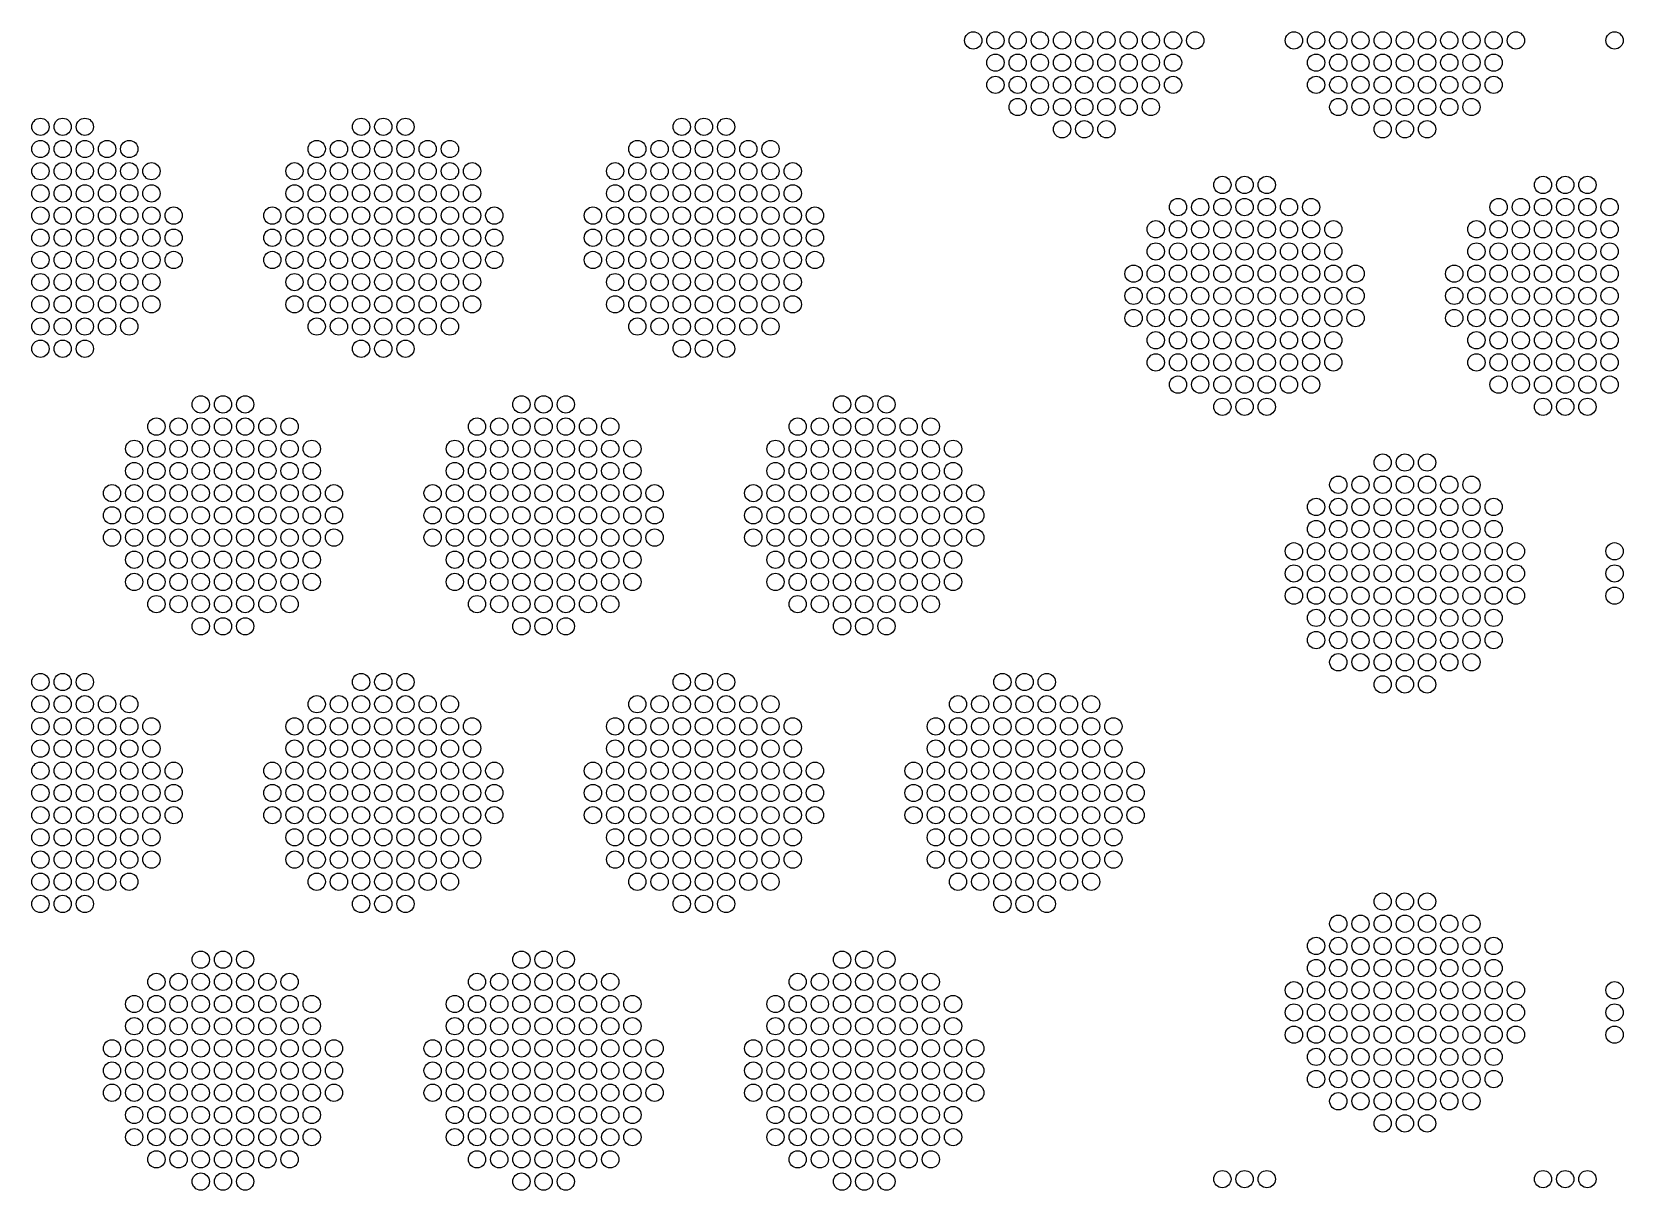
# Model space of a CAD drawing. Extents: x -49 to 54, y -38 to 38.
# Drawn here: x 28.51 to 34.96, y -9.47 to -4.77 of the extents above; entities that cross this region are included whole.
import ezdxf

# ---------------------------------------------------------------- set-up
doc = ezdxf.new("R2010")
doc.units = 0
doc.layers.add('LOWER_ELECTRODE', color=1, linetype='CONTINUOUS')

msp = doc.modelspace()

# ---------------------------------------------------------------- linework, layer by layer
at = {"layer": 'LOWER_ELECTRODE'}
for centre in [(32.3221, -4.8028), (32.4121, -4.8028), (32.5021, -4.8028), (32.5921, -4.8028), (32.6821, -4.8028), (32.7721, -4.8028), (32.8621, -4.8028), (32.9521, -4.8028), (33.0421, -4.8028), (33.1321, -4.8028), (33.2221, -4.8028), (33.6221, -4.8028), (33.7121, -4.8028), (33.8021, -4.8028), (33.8921, -4.8028), (33.9821, -4.8028), (34.0721, -4.8028), (34.1621, -4.8028), (34.2521, -4.8028), (34.3421, -4.8028), (34.4321, -4.8028), (34.5221, -4.8028), (34.9221, -4.8028), (32.4121, -4.8928), (32.5021, -4.8928), (32.5921, -4.8928), (32.6821, -4.8928), (32.7721, -4.8928), (32.8621, -4.8928), (32.9521, -4.8928), (33.0421, -4.8928), (33.1321, -4.8928), (33.7121, -4.8928), (33.8021, -4.8928), (33.8921, -4.8928), (33.9821, -4.8928), (34.0721, -4.8928), (34.1621, -4.8928), (34.2521, -4.8928), (34.3421, -4.8928), (34.4321, -4.8928), (32.4121, -4.9828), (32.5021, -4.9828), (32.5921, -4.9828), (32.6821, -4.9828), (32.7721, -4.9828), (32.8621, -4.9828), (32.9521, -4.9828), (33.0421, -4.9828), (33.1321, -4.9828), (33.7121, -4.9828), (33.8021, -4.9828), (33.8921, -4.9828), (33.9821, -4.9828), (34.0721, -4.9828), (34.1621, -4.9828), (34.2521, -4.9828), (34.3421, -4.9828), (34.4321, -4.9828), (32.5021, -5.0728), (32.5921, -5.0728), (32.6821, -5.0728), (32.7721, -5.0728), (32.8621, -5.0728), (32.9521, -5.0728), (33.0421, -5.0728), (33.8021, -5.0728), (33.8921, -5.0728), (33.9821, -5.0728), (34.0721, -5.0728), (34.1621, -5.0728), (34.2521, -5.0728), (34.3421, -5.0728), (28.5402, -5.153), (28.6302, -5.153), (28.7202, -5.153), (29.8402, -5.153), (29.9302, -5.153), (30.0202, -5.153), (31.1402, -5.153), (31.2302, -5.153), (31.3202, -5.153), (32.6821, -5.1628), (32.7721, -5.1628), (32.8621, -5.1628), (33.9821, -5.1628), (34.0721, -5.1628), (34.1621, -5.1628), (28.5402, -5.243), (28.6302, -5.243), (28.7202, -5.243), (28.8102, -5.243), (28.9002, -5.243), (29.6602, -5.243), (29.7502, -5.243), (29.8402, -5.243), (29.9302, -5.243), (30.0202, -5.243), (30.1102, -5.243), (30.2002, -5.243), (30.9602, -5.243), (31.0502, -5.243), (31.1402, -5.243), (31.2302, -5.243), (31.3202, -5.243), (31.4102, -5.243), (31.5002, -5.243), (28.5402, -5.333), (28.6302, -5.333), (28.7202, -5.333), (28.8102, -5.333), (28.9002, -5.333), (28.9902, -5.333), (29.5702, -5.333), (29.6602, -5.333), (29.7502, -5.333), (29.8402, -5.333), (29.9302, -5.333), (30.0202, -5.333), (30.1102, -5.333), (30.2002, -5.333), (30.2902, -5.333), (30.8702, -5.333), (30.9602, -5.333), (31.0502, -5.333), (31.1402, -5.333), (31.2302, -5.333), (31.3202, -5.333), (31.4102, -5.333), (31.5002, -5.333), (31.5902, -5.333), (33.3321, -5.3886), (33.4221, -5.3886), (33.5121, -5.3886), (34.6321, -5.3886), (34.7221, -5.3886), (34.8121, -5.3886), (28.5402, -5.423), (28.6302, -5.423), (28.7202, -5.423), (28.8102, -5.423), (28.9002, -5.423), (28.9902, -5.423), (29.5702, -5.423), (29.6602, -5.423), (29.7502, -5.423), (29.8402, -5.423), (29.9302, -5.423), (30.0202, -5.423), (30.1102, -5.423), (30.2002, -5.423), (30.2902, -5.423), (30.8702, -5.423), (30.9602, -5.423), (31.0502, -5.423), (31.1402, -5.423), (31.2302, -5.423), (31.3202, -5.423), (31.4102, -5.423), (31.5002, -5.423), (31.5902, -5.423), (28.5402, -5.513), (28.6302, -5.513), (28.7202, -5.513), (28.8102, -5.513), (28.9002, -5.513), (28.9902, -5.513), (29.0802, -5.513), (29.4802, -5.513), (29.5702, -5.513), (29.6602, -5.513), (29.7502, -5.513), (29.8402, -5.513), (29.9302, -5.513), (30.0202, -5.513), (30.1102, -5.513), (30.2002, -5.513), (30.2902, -5.513), (30.3802, -5.513), (30.7802, -5.513), (30.8702, -5.513), (30.9602, -5.513), (31.0502, -5.513), (31.1402, -5.513), (31.2302, -5.513), (31.3202, -5.513), (31.4102, -5.513), (31.5002, -5.513), (31.5902, -5.513), (31.6802, -5.513), (33.1521, -5.4786), (33.2421, -5.4786), (33.3321, -5.4786), (33.4221, -5.4786), (33.5121, -5.4786), (33.6021, -5.4786), (33.6921, -5.4786), (34.4521, -5.4786), (34.5421, -5.4786), (34.6321, -5.4786), (34.7221, -5.4786), (34.8121, -5.4786), (34.9021, -5.4786), (33.0621, -5.5686), (33.1521, -5.5686), (33.2421, -5.5686), (33.3321, -5.5686), (33.4221, -5.5686), (33.5121, -5.5686), (33.6021, -5.5686), (33.6921, -5.5686), (33.7821, -5.5686), (34.3621, -5.5686), (34.4521, -5.5686), (34.5421, -5.5686), (34.6321, -5.5686), (34.7221, -5.5686), (34.8121, -5.5686), (34.9021, -5.5686), (28.5402, -5.603), (28.6302, -5.603), (28.7202, -5.603), (28.8102, -5.603), (28.9002, -5.603), (28.9902, -5.603), (29.0802, -5.603), (29.4802, -5.603), (29.5702, -5.603), (29.6602, -5.603), (29.7502, -5.603), (29.8402, -5.603), (29.9302, -5.603), (30.0202, -5.603), (30.1102, -5.603), (30.2002, -5.603), (30.2902, -5.603), (30.3802, -5.603), (30.7802, -5.603), (30.8702, -5.603), (30.9602, -5.603), (31.0502, -5.603), (31.1402, -5.603), (31.2302, -5.603), (31.3202, -5.603), (31.4102, -5.603), (31.5002, -5.603), (31.5902, -5.603), (31.6802, -5.603), (28.5402, -5.693), (28.6302, -5.693), (28.7202, -5.693), (28.8102, -5.693), (28.9002, -5.693), (28.9902, -5.693), (29.0802, -5.693), (29.4802, -5.693), (29.5702, -5.693), (29.6602, -5.693), (29.7502, -5.693), (29.8402, -5.693), (29.9302, -5.693), (30.0202, -5.693), (30.1102, -5.693), (30.2002, -5.693), (30.2902, -5.693), (30.3802, -5.693), (30.7802, -5.693), (30.8702, -5.693), (30.9602, -5.693), (31.0502, -5.693), (31.1402, -5.693), (31.2302, -5.693), (31.3202, -5.693), (31.4102, -5.693), (31.5002, -5.693), (31.5902, -5.693), (31.6802, -5.693), (33.0621, -5.6586), (33.1521, -5.6586), (33.2421, -5.6586), (33.3321, -5.6586), (33.4221, -5.6586), (33.5121, -5.6586), (33.6021, -5.6586), (33.6921, -5.6586), (33.7821, -5.6586), (34.3621, -5.6586), (34.4521, -5.6586), (34.5421, -5.6586), (34.6321, -5.6586), (34.7221, -5.6586), (34.8121, -5.6586), (34.9021, -5.6586), (32.9721, -5.7486), (33.0621, -5.7486), (33.1521, -5.7486), (33.2421, -5.7486), (33.3321, -5.7486), (33.4221, -5.7486), (33.5121, -5.7486), (33.6021, -5.7486), (33.6921, -5.7486), (33.7821, -5.7486), (33.8721, -5.7486), (34.2721, -5.7486), (34.3621, -5.7486), (34.4521, -5.7486), (34.5421, -5.7486), (34.6321, -5.7486), (34.7221, -5.7486), (34.8121, -5.7486), (34.9021, -5.7486), (28.5402, -5.783), (28.6302, -5.783), (28.7202, -5.783), (28.8102, -5.783), (28.9002, -5.783), (28.9902, -5.783), (29.5702, -5.783), (29.6602, -5.783), (29.7502, -5.783), (29.8402, -5.783), (29.9302, -5.783), (30.0202, -5.783), (30.1102, -5.783), (30.2002, -5.783), (30.2902, -5.783), (30.8702, -5.783), (30.9602, -5.783), (31.0502, -5.783), (31.1402, -5.783), (31.2302, -5.783), (31.3202, -5.783), (31.4102, -5.783), (31.5002, -5.783), (31.5902, -5.783), (32.9721, -5.8386), (33.0621, -5.8386), (33.1521, -5.8386), (33.2421, -5.8386), (33.3321, -5.8386), (33.4221, -5.8386), (33.5121, -5.8386), (33.6021, -5.8386), (33.6921, -5.8386), (33.7821, -5.8386), (33.8721, -5.8386), (34.2721, -5.8386), (34.3621, -5.8386), (34.4521, -5.8386), (34.5421, -5.8386), (34.6321, -5.8386), (34.7221, -5.8386), (34.8121, -5.8386), (34.9021, -5.8386), (28.5402, -5.873), (28.6302, -5.873), (28.7202, -5.873), (28.8102, -5.873), (28.9002, -5.873), (28.9902, -5.873), (29.5702, -5.873), (29.6602, -5.873), (29.7502, -5.873), (29.8402, -5.873), (29.9302, -5.873), (30.0202, -5.873), (30.1102, -5.873), (30.2002, -5.873), (30.2902, -5.873), (30.8702, -5.873), (30.9602, -5.873), (31.0502, -5.873), (31.1402, -5.873), (31.2302, -5.873), (31.3202, -5.873), (31.4102, -5.873), (31.5002, -5.873), (31.5902, -5.873), (28.5402, -5.963), (28.6302, -5.963), (28.7202, -5.963), (28.8102, -5.963), (28.9002, -5.963), (29.6602, -5.963), (29.7502, -5.963), (29.8402, -5.963), (29.9302, -5.963), (30.0202, -5.963), (30.1102, -5.963), (30.2002, -5.963), (30.9602, -5.963), (31.0502, -5.963), (31.1402, -5.963), (31.2302, -5.963), (31.3202, -5.963), (31.4102, -5.963), (31.5002, -5.963), (32.9721, -5.9286), (33.0621, -5.9286), (33.1521, -5.9286), (33.2421, -5.9286), (33.3321, -5.9286), (33.4221, -5.9286), (33.5121, -5.9286), (33.6021, -5.9286), (33.6921, -5.9286), (33.7821, -5.9286), (33.8721, -5.9286), (34.2721, -5.9286), (34.3621, -5.9286), (34.4521, -5.9286), (34.5421, -5.9286), (34.6321, -5.9286), (34.7221, -5.9286), (34.8121, -5.9286), (34.9021, -5.9286), (33.0621, -6.0186), (33.1521, -6.0186), (33.2421, -6.0186), (33.3321, -6.0186), (33.4221, -6.0186), (33.5121, -6.0186), (33.6021, -6.0186), (33.6921, -6.0186), (33.7821, -6.0186), (34.3621, -6.0186), (34.4521, -6.0186), (34.5421, -6.0186), (34.6321, -6.0186), (34.7221, -6.0186), (34.8121, -6.0186), (34.9021, -6.0186), (28.5402, -6.053), (28.6302, -6.053), (28.7202, -6.053), (29.8402, -6.053), (29.9302, -6.053), (30.0202, -6.053), (31.1402, -6.053), (31.2302, -6.053), (31.3202, -6.053), (33.0621, -6.1086), (33.1521, -6.1086), (33.2421, -6.1086), (33.3321, -6.1086), (33.4221, -6.1086), (33.5121, -6.1086), (33.6021, -6.1086), (33.6921, -6.1086), (33.7821, -6.1086), (34.3621, -6.1086), (34.4521, -6.1086), (34.5421, -6.1086), (34.6321, -6.1086), (34.7221, -6.1086), (34.8121, -6.1086), (34.9021, -6.1086), (33.1521, -6.1986), (33.2421, -6.1986), (33.3321, -6.1986), (33.4221, -6.1986), (33.5121, -6.1986), (33.6021, -6.1986), (33.6921, -6.1986), (34.4521, -6.1986), (34.5421, -6.1986), (34.6321, -6.1986), (34.7221, -6.1986), (34.8121, -6.1986), (34.9021, -6.1986), (29.1902, -6.2788), (29.2802, -6.2788), (29.3702, -6.2788), (30.4902, -6.2788), (30.5802, -6.2788), (30.6702, -6.2788), (31.7902, -6.2788), (31.8802, -6.2788), (31.9702, -6.2788), (33.3321, -6.2886), (33.4221, -6.2886), (33.5121, -6.2886), (34.6321, -6.2886), (34.7221, -6.2886), (34.8121, -6.2886), (29.0102, -6.3688), (29.1002, -6.3688), (29.1902, -6.3688), (29.2802, -6.3688), (29.3702, -6.3688), (29.4602, -6.3688), (29.5502, -6.3688), (30.3102, -6.3688), (30.4002, -6.3688), (30.4902, -6.3688), (30.5802, -6.3688), (30.6702, -6.3688), (30.7602, -6.3688), (30.8502, -6.3688), (31.6102, -6.3688), (31.7002, -6.3688), (31.7902, -6.3688), (31.8802, -6.3688), (31.9702, -6.3688), (32.0602, -6.3688), (32.1502, -6.3688), (28.9202, -6.4588), (29.0102, -6.4588), (29.1002, -6.4588), (29.1902, -6.4588), (29.2802, -6.4588), (29.3702, -6.4588), (29.4602, -6.4588), (29.5502, -6.4588), (29.6402, -6.4588), (30.2202, -6.4588), (30.3102, -6.4588), (30.4002, -6.4588), (30.4902, -6.4588), (30.5802, -6.4588), (30.6702, -6.4588), (30.7602, -6.4588), (30.8502, -6.4588), (30.9402, -6.4588), (31.5202, -6.4588), (31.6102, -6.4588), (31.7002, -6.4588), (31.7902, -6.4588), (31.8802, -6.4588), (31.9702, -6.4588), (32.0602, -6.4588), (32.1502, -6.4588), (32.2402, -6.4588), (28.9202, -6.5488), (29.0102, -6.5488), (29.1002, -6.5488), (29.1902, -6.5488), (29.2802, -6.5488), (29.3702, -6.5488), (29.4602, -6.5488), (29.5502, -6.5488), (29.6402, -6.5488), (30.2202, -6.5488), (30.3102, -6.5488), (30.4002, -6.5488), (30.4902, -6.5488), (30.5802, -6.5488), (30.6702, -6.5488), (30.7602, -6.5488), (30.8502, -6.5488), (30.9402, -6.5488), (31.5202, -6.5488), (31.6102, -6.5488), (31.7002, -6.5488), (31.7902, -6.5488), (31.8802, -6.5488), (31.9702, -6.5488), (32.0602, -6.5488), (32.1502, -6.5488), (32.2402, -6.5488), (33.9821, -6.5145), (34.0721, -6.5145), (34.1621, -6.5145), (33.8021, -6.6045), (33.8921, -6.6045), (33.9821, -6.6045), (34.0721, -6.6045), (34.1621, -6.6045), (34.2521, -6.6045), (34.3421, -6.6045), (28.8302, -6.6388), (28.9202, -6.6388), (29.0102, -6.6388), (29.1002, -6.6388), (29.1902, -6.6388), (29.2802, -6.6388), (29.3702, -6.6388), (29.4602, -6.6388), (29.5502, -6.6388), (29.6402, -6.6388), (29.7302, -6.6388), (30.1302, -6.6388), (30.2202, -6.6388), (30.3102, -6.6388), (30.4002, -6.6388), (30.4902, -6.6388), (30.5802, -6.6388), (30.6702, -6.6388), (30.7602, -6.6388), (30.8502, -6.6388), (30.9402, -6.6388), (31.0302, -6.6388), (31.4302, -6.6388), (31.5202, -6.6388), (31.6102, -6.6388), (31.7002, -6.6388), (31.7902, -6.6388), (31.8802, -6.6388), (31.9702, -6.6388), (32.0602, -6.6388), (32.1502, -6.6388), (32.2402, -6.6388), (32.3302, -6.6388), (28.8302, -6.7288), (28.9202, -6.7288), (29.0102, -6.7288), (29.1002, -6.7288), (29.1902, -6.7288), (29.2802, -6.7288), (29.3702, -6.7288), (29.4602, -6.7288), (29.5502, -6.7288), (29.6402, -6.7288), (29.7302, -6.7288), (30.1302, -6.7288), (30.2202, -6.7288), (30.3102, -6.7288), (30.4002, -6.7288), (30.4902, -6.7288), (30.5802, -6.7288), (30.6702, -6.7288), (30.7602, -6.7288), (30.8502, -6.7288), (30.9402, -6.7288), (31.0302, -6.7288), (31.4302, -6.7288), (31.5202, -6.7288), (31.6102, -6.7288), (31.7002, -6.7288), (31.7902, -6.7288), (31.8802, -6.7288), (31.9702, -6.7288), (32.0602, -6.7288), (32.1502, -6.7288), (32.2402, -6.7288), (32.3302, -6.7288), (33.7121, -6.6945), (33.8021, -6.6945), (33.8921, -6.6945), (33.9821, -6.6945), (34.0721, -6.6945), (34.1621, -6.6945), (34.2521, -6.6945), (34.3421, -6.6945), (34.4321, -6.6945), (33.7121, -6.7845), (33.8021, -6.7845), (33.8921, -6.7845), (33.9821, -6.7845), (34.0721, -6.7845), (34.1621, -6.7845), (34.2521, -6.7845), (34.3421, -6.7845), (34.4321, -6.7845), (28.8302, -6.8188), (28.9202, -6.8188), (29.0102, -6.8188), (29.1002, -6.8188), (29.1902, -6.8188), (29.2802, -6.8188), (29.3702, -6.8188), (29.4602, -6.8188), (29.5502, -6.8188), (29.6402, -6.8188), (29.7302, -6.8188), (30.1302, -6.8188), (30.2202, -6.8188), (30.3102, -6.8188), (30.4002, -6.8188), (30.4902, -6.8188), (30.5802, -6.8188), (30.6702, -6.8188), (30.7602, -6.8188), (30.8502, -6.8188), (30.9402, -6.8188), (31.0302, -6.8188), (31.4302, -6.8188), (31.5202, -6.8188), (31.6102, -6.8188), (31.7002, -6.8188), (31.7902, -6.8188), (31.8802, -6.8188), (31.9702, -6.8188), (32.0602, -6.8188), (32.1502, -6.8188), (32.2402, -6.8188), (32.3302, -6.8188), (28.9202, -6.9088), (29.0102, -6.9088), (29.1002, -6.9088), (29.1902, -6.9088), (29.2802, -6.9088), (29.3702, -6.9088), (29.4602, -6.9088), (29.5502, -6.9088), (29.6402, -6.9088), (30.2202, -6.9088), (30.3102, -6.9088), (30.4002, -6.9088), (30.4902, -6.9088), (30.5802, -6.9088), (30.6702, -6.9088), (30.7602, -6.9088), (30.8502, -6.9088), (30.9402, -6.9088), (31.5202, -6.9088), (31.6102, -6.9088), (31.7002, -6.9088), (31.7902, -6.9088), (31.8802, -6.9088), (31.9702, -6.9088), (32.0602, -6.9088), (32.1502, -6.9088), (32.2402, -6.9088), (33.6221, -6.8745), (33.7121, -6.8745), (33.8021, -6.8745), (33.8921, -6.8745), (33.9821, -6.8745), (34.0721, -6.8745), (34.1621, -6.8745), (34.2521, -6.8745), (34.3421, -6.8745), (34.4321, -6.8745), (34.5221, -6.8745), (34.9221, -6.8745), (28.9202, -6.9988), (29.0102, -6.9988), (29.1002, -6.9988), (29.1902, -6.9988), (29.2802, -6.9988), (29.3702, -6.9988), (29.4602, -6.9988), (29.5502, -6.9988), (29.6402, -6.9988), (30.2202, -6.9988), (30.3102, -6.9988), (30.4002, -6.9988), (30.4902, -6.9988), (30.5802, -6.9988), (30.6702, -6.9988), (30.7602, -6.9988), (30.8502, -6.9988), (30.9402, -6.9988), (31.5202, -6.9988), (31.6102, -6.9988), (31.7002, -6.9988), (31.7902, -6.9988), (31.8802, -6.9988), (31.9702, -6.9988), (32.0602, -6.9988), (32.1502, -6.9988), (32.2402, -6.9988), (33.6221, -6.9645), (33.7121, -6.9645), (33.8021, -6.9645), (33.8921, -6.9645), (33.9821, -6.9645), (34.0721, -6.9645), (34.1621, -6.9645), (34.2521, -6.9645), (34.3421, -6.9645), (34.4321, -6.9645), (34.5221, -6.9645), (34.9221, -6.9645), (33.6221, -7.0545), (33.7121, -7.0545), (33.8021, -7.0545), (33.8921, -7.0545), (33.9821, -7.0545), (34.0721, -7.0545), (34.1621, -7.0545), (34.2521, -7.0545), (34.3421, -7.0545), (34.4321, -7.0545), (34.5221, -7.0545), (34.9221, -7.0545), (29.0102, -7.0888), (29.1002, -7.0888), (29.1902, -7.0888), (29.2802, -7.0888), (29.3702, -7.0888), (29.4602, -7.0888), (29.5502, -7.0888), (30.3102, -7.0888), (30.4002, -7.0888), (30.4902, -7.0888), (30.5802, -7.0888), (30.6702, -7.0888), (30.7602, -7.0888), (30.8502, -7.0888), (31.6102, -7.0888), (31.7002, -7.0888), (31.7902, -7.0888), (31.8802, -7.0888), (31.9702, -7.0888), (32.0602, -7.0888), (32.1502, -7.0888), (29.1902, -7.1788), (29.2802, -7.1788), (29.3702, -7.1788), (30.4902, -7.1788), (30.5802, -7.1788), (30.6702, -7.1788), (31.7902, -7.1788), (31.8802, -7.1788), (31.9702, -7.1788), (33.7121, -7.1445), (33.8021, -7.1445), (33.8921, -7.1445), (33.9821, -7.1445), (34.0721, -7.1445), (34.1621, -7.1445), (34.2521, -7.1445), (34.3421, -7.1445), (34.4321, -7.1445), (33.7121, -7.2345), (33.8021, -7.2345), (33.8921, -7.2345), (33.9821, -7.2345), (34.0721, -7.2345), (34.1621, -7.2345), (34.2521, -7.2345), (34.3421, -7.2345), (34.4321, -7.2345), (33.8021, -7.3245), (33.8921, -7.3245), (33.9821, -7.3245), (34.0721, -7.3245), (34.1621, -7.3245), (34.2521, -7.3245), (34.3421, -7.3245), (28.5402, -7.4046), (28.6302, -7.4046), (28.7202, -7.4046), (29.8402, -7.4046), (29.9302, -7.4046), (30.0202, -7.4046), (31.1402, -7.4046), (31.2302, -7.4046), (31.3202, -7.4046), (32.4402, -7.4046), (32.5302, -7.4046), (32.6202, -7.4046), (33.9821, -7.4145), (34.0721, -7.4145), (34.1621, -7.4145), (28.5402, -7.4946), (28.6302, -7.4946), (28.7202, -7.4946), (28.8102, -7.4946), (28.9002, -7.4946), (29.6602, -7.4946), (29.7502, -7.4946), (29.8402, -7.4946), (29.9302, -7.4946), (30.0202, -7.4946), (30.1102, -7.4946), (30.2002, -7.4946), (30.9602, -7.4946), (31.0502, -7.4946), (31.1402, -7.4946), (31.2302, -7.4946), (31.3202, -7.4946), (31.4102, -7.4946), (31.5002, -7.4946), (32.2602, -7.4946), (32.3502, -7.4946), (32.4402, -7.4946), (32.5302, -7.4946), (32.6202, -7.4946), (32.7102, -7.4946), (32.8002, -7.4946), (28.5402, -7.5846), (28.6302, -7.5846), (28.7202, -7.5846), (28.8102, -7.5846), (28.9002, -7.5846), (28.9902, -7.5846), (29.5702, -7.5846), (29.6602, -7.5846), (29.7502, -7.5846), (29.8402, -7.5846), (29.9302, -7.5846), (30.0202, -7.5846), (30.1102, -7.5846), (30.2002, -7.5846), (30.2902, -7.5846), (30.8702, -7.5846), (30.9602, -7.5846), (31.0502, -7.5846), (31.1402, -7.5846), (31.2302, -7.5846), (31.3202, -7.5846), (31.4102, -7.5846), (31.5002, -7.5846), (31.5902, -7.5846), (32.1702, -7.5846), (32.2602, -7.5846), (32.3502, -7.5846), (32.4402, -7.5846), (32.5302, -7.5846), (32.6202, -7.5846), (32.7102, -7.5846), (32.8002, -7.5846), (32.8902, -7.5846), (28.5402, -7.6746), (28.6302, -7.6746), (28.7202, -7.6746), (28.8102, -7.6746), (28.9002, -7.6746), (28.9902, -7.6746), (29.5702, -7.6746), (29.6602, -7.6746), (29.7502, -7.6746), (29.8402, -7.6746), (29.9302, -7.6746), (30.0202, -7.6746), (30.1102, -7.6746), (30.2002, -7.6746), (30.2902, -7.6746), (30.8702, -7.6746), (30.9602, -7.6746), (31.0502, -7.6746), (31.1402, -7.6746), (31.2302, -7.6746), (31.3202, -7.6746), (31.4102, -7.6746), (31.5002, -7.6746), (31.5902, -7.6746), (32.1702, -7.6746), (32.2602, -7.6746), (32.3502, -7.6746), (32.4402, -7.6746), (32.5302, -7.6746), (32.6202, -7.6746), (32.7102, -7.6746), (32.8002, -7.6746), (32.8902, -7.6746), (28.5402, -7.7646), (28.6302, -7.7646), (28.7202, -7.7646), (28.8102, -7.7646), (28.9002, -7.7646), (28.9902, -7.7646), (29.0802, -7.7646), (29.4802, -7.7646), (29.5702, -7.7646), (29.6602, -7.7646), (29.7502, -7.7646), (29.8402, -7.7646), (29.9302, -7.7646), (30.0202, -7.7646), (30.1102, -7.7646), (30.2002, -7.7646), (30.2902, -7.7646), (30.3802, -7.7646), (30.7802, -7.7646), (30.8702, -7.7646), (30.9602, -7.7646), (31.0502, -7.7646), (31.1402, -7.7646), (31.2302, -7.7646), (31.3202, -7.7646), (31.4102, -7.7646), (31.5002, -7.7646), (31.5902, -7.7646), (31.6802, -7.7646), (32.0802, -7.7646), (32.1702, -7.7646), (32.2602, -7.7646), (32.3502, -7.7646), (32.4402, -7.7646), (32.5302, -7.7646), (32.6202, -7.7646), (32.7102, -7.7646), (32.8002, -7.7646), (32.8902, -7.7646), (32.9802, -7.7646), (28.5402, -7.8546), (28.6302, -7.8546), (28.7202, -7.8546), (28.8102, -7.8546), (28.9002, -7.8546), (28.9902, -7.8546), (29.0802, -7.8546), (29.4802, -7.8546), (29.5702, -7.8546), (29.6602, -7.8546), (29.7502, -7.8546), (29.8402, -7.8546), (29.9302, -7.8546), (30.0202, -7.8546), (30.1102, -7.8546), (30.2002, -7.8546), (30.2902, -7.8546), (30.3802, -7.8546), (30.7802, -7.8546), (30.8702, -7.8546), (30.9602, -7.8546), (31.0502, -7.8546), (31.1402, -7.8546), (31.2302, -7.8546), (31.3202, -7.8546), (31.4102, -7.8546), (31.5002, -7.8546), (31.5902, -7.8546), (31.6802, -7.8546), (32.0802, -7.8546), (32.1702, -7.8546), (32.2602, -7.8546), (32.3502, -7.8546), (32.4402, -7.8546), (32.5302, -7.8546), (32.6202, -7.8546), (32.7102, -7.8546), (32.8002, -7.8546), (32.8902, -7.8546), (32.9802, -7.8546), (28.5402, -7.9446), (28.6302, -7.9446), (28.7202, -7.9446), (28.8102, -7.9446), (28.9002, -7.9446), (28.9902, -7.9446), (29.0802, -7.9446), (29.4802, -7.9446), (29.5702, -7.9446), (29.6602, -7.9446), (29.7502, -7.9446), (29.8402, -7.9446), (29.9302, -7.9446), (30.0202, -7.9446), (30.1102, -7.9446), (30.2002, -7.9446), (30.2902, -7.9446), (30.3802, -7.9446), (30.7802, -7.9446), (30.8702, -7.9446), (30.9602, -7.9446), (31.0502, -7.9446), (31.1402, -7.9446), (31.2302, -7.9446), (31.3202, -7.9446), (31.4102, -7.9446), (31.5002, -7.9446), (31.5902, -7.9446), (31.6802, -7.9446), (32.0802, -7.9446), (32.1702, -7.9446), (32.2602, -7.9446), (32.3502, -7.9446), (32.4402, -7.9446), (32.5302, -7.9446), (32.6202, -7.9446), (32.7102, -7.9446), (32.8002, -7.9446), (32.8902, -7.9446), (32.9802, -7.9446), (28.5402, -8.0346), (28.6302, -8.0346), (28.7202, -8.0346), (28.8102, -8.0346), (28.9002, -8.0346), (28.9902, -8.0346), (29.5702, -8.0346), (29.6602, -8.0346), (29.7502, -8.0346), (29.8402, -8.0346), (29.9302, -8.0346), (30.0202, -8.0346), (30.1102, -8.0346), (30.2002, -8.0346), (30.2902, -8.0346), (30.8702, -8.0346), (30.9602, -8.0346), (31.0502, -8.0346), (31.1402, -8.0346), (31.2302, -8.0346), (31.3202, -8.0346), (31.4102, -8.0346), (31.5002, -8.0346), (31.5902, -8.0346), (32.1702, -8.0346), (32.2602, -8.0346), (32.3502, -8.0346), (32.4402, -8.0346), (32.5302, -8.0346), (32.6202, -8.0346), (32.7102, -8.0346), (32.8002, -8.0346), (32.8902, -8.0346), (28.5402, -8.1246), (28.6302, -8.1246), (28.7202, -8.1246), (28.8102, -8.1246), (28.9002, -8.1246), (28.9902, -8.1246), (29.5702, -8.1246), (29.6602, -8.1246), (29.7502, -8.1246), (29.8402, -8.1246), (29.9302, -8.1246), (30.0202, -8.1246), (30.1102, -8.1246), (30.2002, -8.1246), (30.2902, -8.1246), (30.8702, -8.1246), (30.9602, -8.1246), (31.0502, -8.1246), (31.1402, -8.1246), (31.2302, -8.1246), (31.3202, -8.1246), (31.4102, -8.1246), (31.5002, -8.1246), (31.5902, -8.1246), (32.1702, -8.1246), (32.2602, -8.1246), (32.3502, -8.1246), (32.4402, -8.1246), (32.5302, -8.1246), (32.6202, -8.1246), (32.7102, -8.1246), (32.8002, -8.1246), (32.8902, -8.1246), (28.5402, -8.2146), (28.6302, -8.2146), (28.7202, -8.2146), (28.8102, -8.2146), (28.9002, -8.2146), (29.6602, -8.2146), (29.7502, -8.2146), (29.8402, -8.2146), (29.9302, -8.2146), (30.0202, -8.2146), (30.1102, -8.2146), (30.2002, -8.2146), (30.9602, -8.2146), (31.0502, -8.2146), (31.1402, -8.2146), (31.2302, -8.2146), (31.3202, -8.2146), (31.4102, -8.2146), (31.5002, -8.2146), (32.2602, -8.2146), (32.3502, -8.2146), (32.4402, -8.2146), (32.5302, -8.2146), (32.6202, -8.2146), (32.7102, -8.2146), (32.8002, -8.2146), (28.5402, -8.3046), (28.6302, -8.3046), (28.7202, -8.3046), (29.8402, -8.3046), (29.9302, -8.3046), (30.0202, -8.3046), (31.1402, -8.3046), (31.2302, -8.3046), (31.3202, -8.3046), (32.4402, -8.3046), (32.5302, -8.3046), (32.6202, -8.3046), (33.9821, -8.2948), (34.0721, -8.2948), (34.1621, -8.2948), (33.8021, -8.3848), (33.8921, -8.3848), (33.9821, -8.3848), (34.0721, -8.3848), (34.1621, -8.3848), (34.2521, -8.3848), (34.3421, -8.3848), (33.7121, -8.4748), (33.8021, -8.4748), (33.8921, -8.4748), (33.9821, -8.4748), (34.0721, -8.4748), (34.1621, -8.4748), (34.2521, -8.4748), (34.3421, -8.4748), (34.4321, -8.4748), (29.1902, -8.5305), (29.2802, -8.5305), (29.3702, -8.5305), (30.4902, -8.5305), (30.5802, -8.5305), (30.6702, -8.5305), (31.7902, -8.5305), (31.8802, -8.5305), (31.9702, -8.5305), (33.7121, -8.5648), (33.8021, -8.5648), (33.8921, -8.5648), (33.9821, -8.5648), (34.0721, -8.5648), (34.1621, -8.5648), (34.2521, -8.5648), (34.3421, -8.5648), (34.4321, -8.5648), (29.0102, -8.6205), (29.1002, -8.6205), (29.1902, -8.6205), (29.2802, -8.6205), (29.3702, -8.6205), (29.4602, -8.6205), (29.5502, -8.6205), (30.3102, -8.6205), (30.4002, -8.6205), (30.4902, -8.6205), (30.5802, -8.6205), (30.6702, -8.6205), (30.7602, -8.6205), (30.8502, -8.6205), (31.6102, -8.6205), (31.7002, -8.6205), (31.7902, -8.6205), (31.8802, -8.6205), (31.9702, -8.6205), (32.0602, -8.6205), (32.1502, -8.6205), (33.6221, -8.6548), (33.7121, -8.6548), (33.8021, -8.6548), (33.8921, -8.6548), (33.9821, -8.6548), (34.0721, -8.6548), (34.1621, -8.6548), (34.2521, -8.6548), (34.3421, -8.6548), (34.4321, -8.6548), (34.5221, -8.6548), (34.9221, -8.6548), (28.9202, -8.7105), (29.0102, -8.7105), (29.1002, -8.7105), (29.1902, -8.7105), (29.2802, -8.7105), (29.3702, -8.7105), (29.4602, -8.7105), (29.5502, -8.7105), (29.6402, -8.7105), (30.2202, -8.7105), (30.3102, -8.7105), (30.4002, -8.7105), (30.4902, -8.7105), (30.5802, -8.7105), (30.6702, -8.7105), (30.7602, -8.7105), (30.8502, -8.7105), (30.9402, -8.7105), (31.5202, -8.7105), (31.6102, -8.7105), (31.7002, -8.7105), (31.7902, -8.7105), (31.8802, -8.7105), (31.9702, -8.7105), (32.0602, -8.7105), (32.1502, -8.7105), (32.2402, -8.7105), (33.6221, -8.7448), (33.7121, -8.7448), (33.8021, -8.7448), (33.8921, -8.7448), (33.9821, -8.7448), (34.0721, -8.7448), (34.1621, -8.7448), (34.2521, -8.7448), (34.3421, -8.7448), (34.4321, -8.7448), (34.5221, -8.7448), (34.9221, -8.7448), (28.9202, -8.8005), (29.0102, -8.8005), (29.1002, -8.8005), (29.1902, -8.8005), (29.2802, -8.8005), (29.3702, -8.8005), (29.4602, -8.8005), (29.5502, -8.8005), (29.6402, -8.8005), (30.2202, -8.8005), (30.3102, -8.8005), (30.4002, -8.8005), (30.4902, -8.8005), (30.5802, -8.8005), (30.6702, -8.8005), (30.7602, -8.8005), (30.8502, -8.8005), (30.9402, -8.8005), (31.5202, -8.8005), (31.6102, -8.8005), (31.7002, -8.8005), (31.7902, -8.8005), (31.8802, -8.8005), (31.9702, -8.8005), (32.0602, -8.8005), (32.1502, -8.8005), (32.2402, -8.8005), (33.6221, -8.8348), (33.7121, -8.8348), (33.8021, -8.8348), (33.8921, -8.8348), (33.9821, -8.8348), (34.0721, -8.8348), (34.1621, -8.8348), (34.2521, -8.8348), (34.3421, -8.8348), (34.4321, -8.8348), (34.5221, -8.8348), (34.9221, -8.8348), (28.8302, -8.8905), (28.9202, -8.8905), (29.0102, -8.8905), (29.1002, -8.8905), (29.1902, -8.8905), (29.2802, -8.8905), (29.3702, -8.8905), (29.4602, -8.8905), (29.5502, -8.8905), (29.6402, -8.8905), (29.7302, -8.8905), (30.1302, -8.8905), (30.2202, -8.8905), (30.3102, -8.8905), (30.4002, -8.8905), (30.4902, -8.8905), (30.5802, -8.8905), (30.6702, -8.8905), (30.7602, -8.8905), (30.8502, -8.8905), (30.9402, -8.8905), (31.0302, -8.8905), (31.4302, -8.8905), (31.5202, -8.8905), (31.6102, -8.8905), (31.7002, -8.8905), (31.7902, -8.8905), (31.8802, -8.8905), (31.9702, -8.8905), (32.0602, -8.8905), (32.1502, -8.8905), (32.2402, -8.8905), (32.3302, -8.8905), (33.7121, -8.9248), (33.8021, -8.9248), (33.8921, -8.9248), (33.9821, -8.9248), (34.0721, -8.9248), (34.1621, -8.9248), (34.2521, -8.9248), (34.3421, -8.9248), (34.4321, -8.9248), (28.8302, -8.9805), (28.9202, -8.9805), (29.0102, -8.9805), (29.1002, -8.9805), (29.1902, -8.9805), (29.2802, -8.9805), (29.3702, -8.9805), (29.4602, -8.9805), (29.5502, -8.9805), (29.6402, -8.9805), (29.7302, -8.9805), (30.1302, -8.9805), (30.2202, -8.9805), (30.3102, -8.9805), (30.4002, -8.9805), (30.4902, -8.9805), (30.5802, -8.9805), (30.6702, -8.9805), (30.7602, -8.9805), (30.8502, -8.9805), (30.9402, -8.9805), (31.0302, -8.9805), (31.4302, -8.9805), (31.5202, -8.9805), (31.6102, -8.9805), (31.7002, -8.9805), (31.7902, -8.9805), (31.8802, -8.9805), (31.9702, -8.9805), (32.0602, -8.9805), (32.1502, -8.9805), (32.2402, -8.9805), (32.3302, -8.9805), (33.7121, -9.0148), (33.8021, -9.0148), (33.8921, -9.0148), (33.9821, -9.0148), (34.0721, -9.0148), (34.1621, -9.0148), (34.2521, -9.0148), (34.3421, -9.0148), (34.4321, -9.0148), (28.8302, -9.0705), (28.9202, -9.0705), (29.0102, -9.0705), (29.1002, -9.0705), (29.1902, -9.0705), (29.2802, -9.0705), (29.3702, -9.0705), (29.4602, -9.0705), (29.5502, -9.0705), (29.6402, -9.0705), (29.7302, -9.0705), (30.1302, -9.0705), (30.2202, -9.0705), (30.3102, -9.0705), (30.4002, -9.0705), (30.4902, -9.0705), (30.5802, -9.0705), (30.6702, -9.0705), (30.7602, -9.0705), (30.8502, -9.0705), (30.9402, -9.0705), (31.0302, -9.0705), (31.4302, -9.0705), (31.5202, -9.0705), (31.6102, -9.0705), (31.7002, -9.0705), (31.7902, -9.0705), (31.8802, -9.0705), (31.9702, -9.0705), (32.0602, -9.0705), (32.1502, -9.0705), (32.2402, -9.0705), (32.3302, -9.0705), (33.8021, -9.1048), (33.8921, -9.1048), (33.9821, -9.1048), (34.0721, -9.1048), (34.1621, -9.1048), (34.2521, -9.1048), (34.3421, -9.1048), (28.9202, -9.1605), (29.0102, -9.1605), (29.1002, -9.1605), (29.1902, -9.1605), (29.2802, -9.1605), (29.3702, -9.1605), (29.4602, -9.1605), (29.5502, -9.1605), (29.6402, -9.1605), (30.2202, -9.1605), (30.3102, -9.1605), (30.4002, -9.1605), (30.4902, -9.1605), (30.5802, -9.1605), (30.6702, -9.1605), (30.7602, -9.1605), (30.8502, -9.1605), (30.9402, -9.1605), (31.5202, -9.1605), (31.6102, -9.1605), (31.7002, -9.1605), (31.7902, -9.1605), (31.8802, -9.1605), (31.9702, -9.1605), (32.0602, -9.1605), (32.1502, -9.1605), (32.2402, -9.1605), (33.9821, -9.1948), (34.0721, -9.1948), (34.1621, -9.1948), (28.9202, -9.2505), (29.0102, -9.2505), (29.1002, -9.2505), (29.1902, -9.2505), (29.2802, -9.2505), (29.3702, -9.2505), (29.4602, -9.2505), (29.5502, -9.2505), (29.6402, -9.2505), (30.2202, -9.2505), (30.3102, -9.2505), (30.4002, -9.2505), (30.4902, -9.2505), (30.5802, -9.2505), (30.6702, -9.2505), (30.7602, -9.2505), (30.8502, -9.2505), (30.9402, -9.2505), (31.5202, -9.2505), (31.6102, -9.2505), (31.7002, -9.2505), (31.7902, -9.2505), (31.8802, -9.2505), (31.9702, -9.2505), (32.0602, -9.2505), (32.1502, -9.2505), (32.2402, -9.2505), (29.0102, -9.3405), (29.1002, -9.3405), (29.1902, -9.3405), (29.2802, -9.3405), (29.3702, -9.3405), (29.4602, -9.3405), (29.5502, -9.3405), (30.3102, -9.3405), (30.4002, -9.3405), (30.4902, -9.3405), (30.5802, -9.3405), (30.6702, -9.3405), (30.7602, -9.3405), (30.8502, -9.3405), (31.6102, -9.3405), (31.7002, -9.3405), (31.7902, -9.3405), (31.8802, -9.3405), (31.9702, -9.3405), (32.0602, -9.3405), (32.1502, -9.3405), (29.1902, -9.4305), (29.2802, -9.4305), (29.3702, -9.4305), (30.4902, -9.4305), (30.5802, -9.4305), (30.6702, -9.4305), (31.7902, -9.4305), (31.8802, -9.4305), (31.9702, -9.4305), (33.3321, -9.4207), (33.4221, -9.4207), (33.5121, -9.4207), (34.6321, -9.4207), (34.7221, -9.4207), (34.8121, -9.4207)]:
    msp.add_circle(centre, 0.035, dxfattribs=at)

doc.saveas('drawing.dxf')
